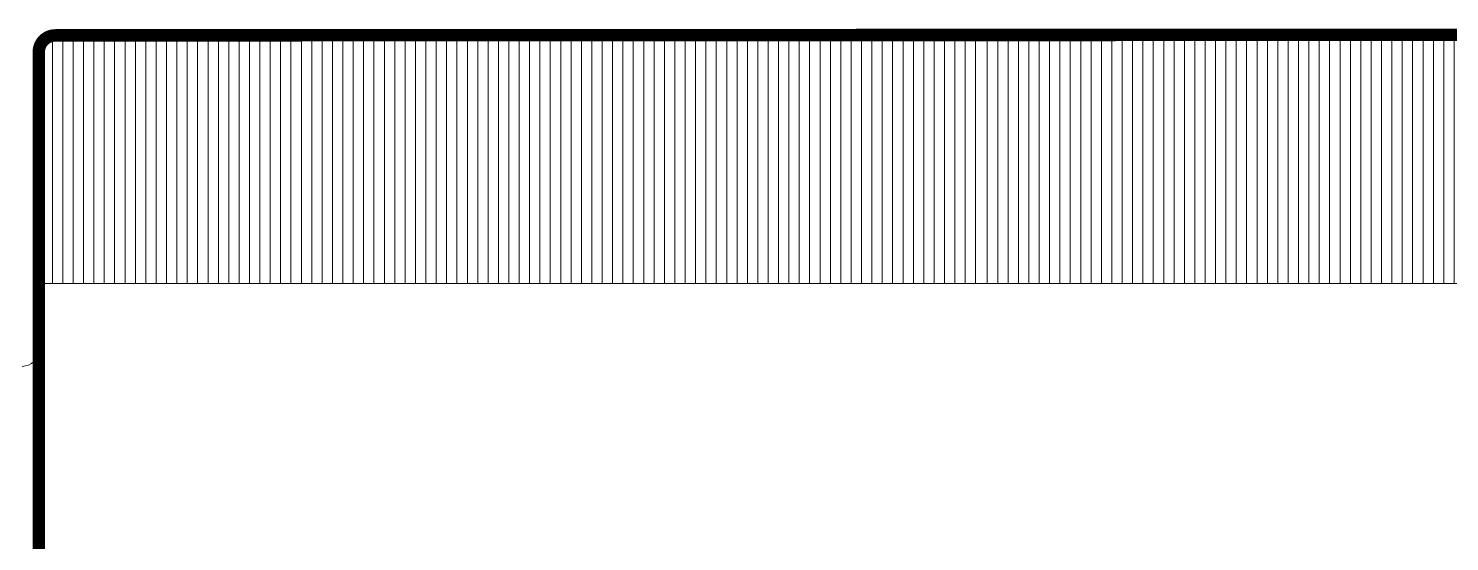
# Model space of a CAD drawing. Header units: metres. Extents: x 8 to 2416, y -346 to 476.
# Drawn here: x 215.237 to 218.662, y -229.359 to -228.121 of the extents above; entities that cross this region are included whole.
import ezdxf

# ---------------------------------------------------------------- set-up
doc = ezdxf.new("R2010")
doc.units = ezdxf.units.M
doc.linetypes.add('0', pattern=[0])
doc.layers.get('0').update_dxf_attribs({"color": 250, "linetype": '0', "lineweight": 20})
for name, color, linetype, lineweight in [('A-WALL', 250, 'Continuous', 20), ('baños', 140, 'Continuous', 0), ('closets', 253, 'Continuous', 0), ('piso', 253, 'Continuous', 0)]:
    doc.layers.add(name, color=color, linetype=linetype, lineweight=lineweight)
doc.layers.add('REVESTIMIENTO EXTERIOR', color=7, linetype='Continuous', lineweight=5, true_color=0xffdebd)
doc.styles.get("Standard").update_dxf_attribs({"font": 'arial.ttf', "height": 0.1875})

# ---------------------------------------------------------------- blocks, each defined once
blk = doc.blocks.new('PL BASE 2N NASAS 09')
at = {"layer": 'closets'}
h = blk.add_hatch(dxfattribs=at)
h.set_pattern_fill('LINE', color=256, scale=0.2, angle=90)
h.set_pattern_definition([(90, (-794.730417, 240.560376), (-0.025, 2e-18), [])])
edge = h.paths.add_edge_path()
edge.add_line((165.2975, -9.1517), (165.2981, -9.7114))
edge.add_line((165.2981, -9.7114), (167.5575, -9.7117))
edge.add_line((167.5575, -9.7117), (167.5574, -9.1117))
edge.add_line((167.5574, -9.1117), (167.337, -9.1117))
edge.add_line((167.337, -9.1117), (165.3375, -9.1117))
edge.add_arc((165.3375, -9.1517), 0.04, 90, 180)
h = blk.add_hatch(dxfattribs=at)
h.set_pattern_fill('LINE', color=256, scale=0.2, angle=90)
h.set_pattern_definition([(90, (-792.277218, 240.560376), (-0.025, 2e-18), [])])
edge = h.paths.add_edge_path()
edge.add_arc((169.8075, -9.1517), 0.04, 360, 450)
edge.add_line((169.8075, -9.1117), (167.7302, -9.1117))
edge.add_line((167.7302, -9.1117), (167.5609, -9.1117))
edge.add_line((167.5609, -9.1117), (167.5678, -9.7117))
edge.add_line((167.5678, -9.7117), (169.8475, -9.7117))
edge.add_line((169.8475, -9.7117), (169.8475, -9.1517))
at = {"layer": 'A-WALL'}
for p, q in [((165.3375, -9.1117), (169.8075, -9.1117)), ((165.2975, -9.1517), (165.2975, -9.8717))]:
    blk.add_line(p, q, dxfattribs=at)
for centre, start, end in [((165.3375, -9.1517), 90, 180), ((165.2575, -9.8717), 270, 0)]:
    blk.add_arc(centre, 0.04, start, end, dxfattribs=at)
at = {"layer": 'closets'}
blk.add_line((165.2981, -9.7117), (169.8475, -9.7117), dxfattribs=at)
at = {"layer": 'piso'}
blk.add_line((165.2975, -9.8717), (165.2975, -10.9318), dxfattribs=at)
at = {"layer": 'baños', "linetype": 'Continuous', "flags": 8}
for tag, p in [('MODELNUMBER', (167.1329, -5.6306, 0)), ('TRADENAME', (167.1329, -5.6307, 0)), ('PRODUCT', (167.1329, -5.6307, 0)), ('MATERIAL', (167.1329, -5.6307, 0)), ('MODELNUMBER', (168.3076, -5.6306, 0)), ('TRADENAME', (168.3076, -5.6307, 0)), ('PRODUCT', (168.3076, -5.6307, 0)), ('MATERIAL', (168.3076, -5.6307, 0))]:
    blk.add_attdef(tag, p, '', height=0.0000254, rotation=180.0001, dxfattribs=at)
blk = doc.blocks.new('PL MUEBLES 2N NASAS 09')
blk.add_blockref('PL BASE 2N NASAS 09', (49.9143, 62.717))

msp = doc.modelspace()

# ---------------------------------------------------------------- linework, layer by layer
at = {"layer": 'REVESTIMIENTO EXTERIOR', "const_width": 0.03}
msp.add_lwpolyline([(216.55181, -238.23631), (222.9401, -238.23818, 0.4142136), (223.0101, -238.16818), (223.0101, -230.07818, -0.3951723), (223.05883, -230.03312), (223.8401, -230.03818, 0.6393645), (223.9101, -229.96818), (223.9101, -228.80818, 0.4142136), (223.8401, -228.73818), (222.7901, -228.73818), (219.81147, -228.73633), (219.81182, -228.17633, 0.4142136), (219.77182, -228.13633), (215.30181, -228.13816, 0.4140941), (215.26182, -228.17816), (215.26182, -230.16637)], format="xyb", dxfattribs=at)

# ---------------------------------------------------------------- block references
at = {"layer": 'REVESTIMIENTO EXTERIOR', "color": 30, "true_color": 0xf8991e}
msp.add_blockref('PL MUEBLES 2N NASAS 09', (0.05, -281.74161), dxfattribs=at)

doc.saveas('drawing.dxf')
